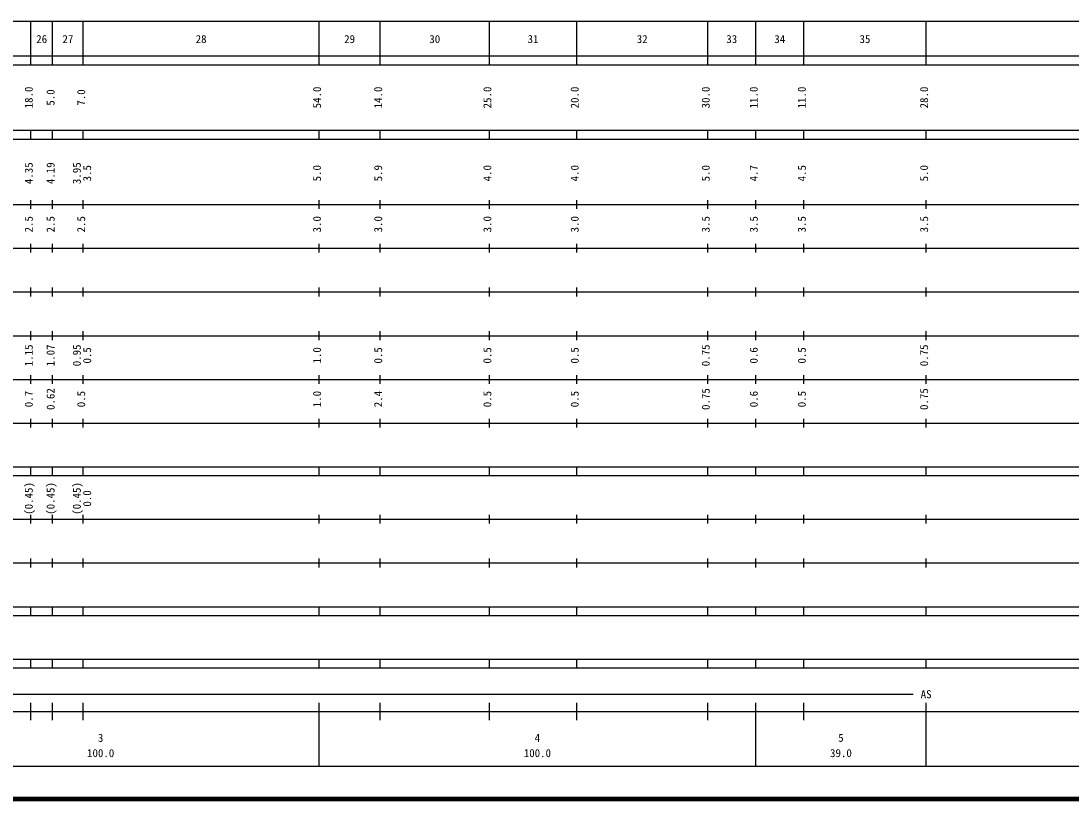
# Model space of a CAD drawing. Units: millimetres on the paper, enlarged 1000 times. Extents: x 40000 to 680000, y 20000 to 380000.
# Drawn here: x 299760 to 540175, y 20000 to 198000 of the extents above; entities that cross this region are included whole.
import ezdxf
from ezdxf.enums import TextEntityAlignment as Align

# ---------------------------------------------------------------- set-up
doc = ezdxf.new("R2010")
doc.units = ezdxf.units.MM
doc.header["$LTSCALE"] = 1000
doc.layers.add('M-TTL', color=2, linetype='Continuous', lineweight=140)
doc.layers.add('M-TTL-BAND', color=7, linetype='Continuous', lineweight=25)
doc.styles.add('ＭＳ ゴシック', font='')
doc.styles.get('ＭＳ ゴシック').set_extended_font_data('MS Gothic')

msp = doc.modelspace()

# ---------------------------------------------------------------- linework, layer by layer
at = {"layer": 'M-TTL'}
msp.add_line((40000, 20000), (680000, 20000), dxfattribs=at)
at = {"layer": 'M-TTL-BAND'}
for p, q in [((68000, 198000), (579000, 198000)), ((302000, 188000), (302000, 198000)), ((307000, 188000), (307000, 198000)), ((314000, 188000), (314000, 198000)), ((368000, 188000), (368000, 198000)), ((382000, 188000), (382000, 198000)), ((407000, 188000), (407000, 198000)), ((427000, 188000), (427000, 198000)), ((457000, 188000), (457000, 198000)), ((468000, 188000), (468000, 198000)), ((479000, 188000), (479000, 198000)), ((507000, 188000), (507000, 198000)), ((40000, 190000), (579000, 190000)), ((40000, 188000), (579000, 188000)), ((40000, 173000), (579000, 173000)), ((40000, 171000), (579000, 171000)), ((302000, 171000), (302000, 173000)), ((307000, 171000), (307000, 173000)), ((314000, 171000), (314000, 173000)), ((368000, 171000), (368000, 173000)), ((382000, 171000), (382000, 173000)), ((407000, 171000), (407000, 173000)), ((427000, 171000), (427000, 173000)), ((457000, 171000), (457000, 173000)), ((468000, 171000), (468000, 173000)), ((479000, 171000), (479000, 173000)), ((507000, 171000), (507000, 173000)), ((302000, 155000), (302000, 157000)), ((307000, 155000), (307000, 157000)), ((314000, 155000), (314000, 157000)), ((368000, 155000), (368000, 157000)), ((382000, 155000), (382000, 157000)), ((407000, 155000), (407000, 157000)), ((427000, 155000), (427000, 157000)), ((457000, 155000), (457000, 157000)), ((468000, 155000), (468000, 157000)), ((479000, 155000), (479000, 157000)), ((507000, 155000), (507000, 157000)), ((40000, 156000), (579000, 156000)), ((302000, 145000), (302000, 147000)), ((307000, 145000), (307000, 147000)), ((314000, 145000), (314000, 147000)), ((368000, 145000), (368000, 147000)), ((382000, 145000), (382000, 147000)), ((407000, 145000), (407000, 147000)), ((427000, 145000), (427000, 147000)), ((457000, 145000), (457000, 147000)), ((468000, 145000), (468000, 147000)), ((479000, 145000), (479000, 147000)), ((507000, 145000), (507000, 147000)), ((46000, 146000), (579000, 146000)), ((52000, 136000), (579000, 136000)), ((302000, 135000), (302000, 137000)), ((307000, 135000), (307000, 137000)), ((314000, 135000), (314000, 137000)), ((368000, 135000), (368000, 137000)), ((382000, 135000), (382000, 137000)), ((407000, 135000), (407000, 137000)), ((427000, 135000), (427000, 137000)), ((457000, 135000), (457000, 137000)), ((468000, 135000), (468000, 137000)), ((479000, 135000), (479000, 137000)), ((507000, 135000), (507000, 137000)), ((46000, 126000), (579000, 126000)), ((302000, 125000), (302000, 127000)), ((307000, 125000), (307000, 127000)), ((314000, 125000), (314000, 127000)), ((368000, 125000), (368000, 127000)), ((382000, 125000), (382000, 127000)), ((407000, 125000), (407000, 127000)), ((427000, 125000), (427000, 127000)), ((457000, 125000), (457000, 127000)), ((468000, 125000), (468000, 127000)), ((479000, 125000), (479000, 127000)), ((507000, 125000), (507000, 127000)), ((52000, 116000), (579000, 116000)), ((302000, 115000), (302000, 117000)), ((307000, 115000), (307000, 117000)), ((314000, 115000), (314000, 117000)), ((368000, 115000), (368000, 117000)), ((382000, 115000), (382000, 117000)), ((407000, 115000), (407000, 117000)), ((427000, 115000), (427000, 117000)), ((457000, 115000), (457000, 117000)), ((468000, 115000), (468000, 117000)), ((479000, 115000), (479000, 117000)), ((507000, 115000), (507000, 117000)), ((46000, 106000), (579000, 106000)), ((302000, 105000), (302000, 107000)), ((307000, 105000), (307000, 107000)), ((314000, 105000), (314000, 107000)), ((368000, 105000), (368000, 107000)), ((382000, 105000), (382000, 107000)), ((407000, 105000), (407000, 107000)), ((427000, 105000), (427000, 107000)), ((457000, 105000), (457000, 107000)), ((468000, 105000), (468000, 107000)), ((479000, 105000), (479000, 107000)), ((507000, 105000), (507000, 107000)), ((40000, 96000), (579000, 96000)), ((40000, 94000), (579000, 94000)), ((302000, 94000), (302000, 96000)), ((307000, 94000), (307000, 96000)), ((314000, 94000), (314000, 96000)), ((368000, 94000), (368000, 96000)), ((382000, 94000), (382000, 96000)), ((407000, 94000), (407000, 96000)), ((427000, 94000), (427000, 96000)), ((457000, 94000), (457000, 96000)), ((468000, 94000), (468000, 96000)), ((479000, 94000), (479000, 96000)), ((507000, 94000), (507000, 96000)), ((302000, 83000), (302000, 85000)), ((307000, 83000), (307000, 85000)), ((314000, 83000), (314000, 85000)), ((368000, 83000), (368000, 85000)), ((382000, 83000), (382000, 85000)), ((407000, 83000), (407000, 85000)), ((427000, 83000), (427000, 85000)), ((457000, 83000), (457000, 85000)), ((468000, 83000), (468000, 85000)), ((479000, 83000), (479000, 85000)), ((507000, 83000), (507000, 85000)), ((49000, 84000), (579000, 84000)), ((302000, 73000), (302000, 75000)), ((307000, 73000), (307000, 75000)), ((314000, 73000), (314000, 75000)), ((368000, 73000), (368000, 75000)), ((382000, 73000), (382000, 75000)), ((407000, 73000), (407000, 75000)), ((427000, 73000), (427000, 75000)), ((457000, 73000), (457000, 75000)), ((468000, 73000), (468000, 75000)), ((479000, 73000), (479000, 75000)), ((507000, 73000), (507000, 75000)), ((40000, 74000), (579000, 74000)), ((40000, 64000), (579000, 64000)), ((302000, 62000), (302000, 64000)), ((307000, 62000), (307000, 64000)), ((314000, 62000), (314000, 64000)), ((368000, 62000), (368000, 64000)), ((382000, 62000), (382000, 64000)), ((407000, 62000), (407000, 64000)), ((427000, 62000), (427000, 64000)), ((457000, 62000), (457000, 64000)), ((468000, 62000), (468000, 64000)), ((479000, 62000), (479000, 64000)), ((507000, 62000), (507000, 64000)), ((40000, 62000), (579000, 62000)), ((40000, 52000), (579000, 52000)), ((302000, 50000), (302000, 52000)), ((307000, 50000), (307000, 52000)), ((314000, 50000), (314000, 52000)), ((368000, 50000), (368000, 52000)), ((382000, 50000), (382000, 52000)), ((407000, 50000), (407000, 52000)), ((427000, 50000), (427000, 52000)), ((457000, 50000), (457000, 52000)), ((468000, 50000), (468000, 52000)), ((479000, 50000), (479000, 52000)), ((507000, 50000), (507000, 52000)), ((40000, 50000), (579000, 50000)), ((71000, 44000), (504000, 44000)), ((302000, 38000), (302000, 42000)), ((307000, 38000), (307000, 42000)), ((314000, 38000), (314000, 42000)), ((368000, 27500), (368000, 42000)), ((382000, 38000), (382000, 42000)), ((407000, 38000), (407000, 42000)), ((427000, 38000), (427000, 42000)), ((457000, 38000), (457000, 42000)), ((468000, 27500), (468000, 42000)), ((479000, 38000), (479000, 42000)), ((507000, 27500), (507000, 42000)), ((40000, 40000), (579000, 40000)), ((68000, 27500), (579000, 27500))]:
    msp.add_line(p, q, dxfattribs=at)

# ---------------------------------------------------------------- texts
at = {"layer": 'M-TTL-BAND', "style": 'ＭＳ ゴシック'}
for s, p in [('26', (304500, 192405)), ('27', (310500, 192405)), ('28', (341000, 192405)), ('29', (375000, 192405)), ('30', (394500, 192405)), ('31', (417000, 192405)), ('32', (442000, 192405)), ('33', (462500, 192405)), ('34', (473500, 192405)), ('35', (493000, 192405)), ('AS', (507000, 42500)), ('3', (318000, 32523)), ('4', (418000, 32523)), ('5', (487500, 32523)), ('100.0', (318000, 29033)), ('100.0', (418000, 29033)), ('39.0', (487500, 29033))]:
    msp.add_text(s, height=1833, dxfattribs=at).set_placement(p, align=Align.BOTTOM_CENTER)
for s, p in [('18.0', (303000, 180500)), ('54.0', (369000, 180500)), ('14.0', (383000, 180500)), ('25.0', (408000, 180500)), ('20.0', (428000, 180500)), ('30.0', (458000, 180500)), ('11.0', (469000, 180500)), ('11.0', (480000, 180500)), ('28.0', (508000, 180500)), ('5.0', (308000, 180500)), ('7.0', (315000, 180500)), ('4.35', (303000, 163174)), ('4.19', (308000, 163174)), ('3.95', (314000, 163174)), ('3.5', (316370, 163174)), ('5.0', (369000, 163174)), ('5.9', (383000, 163174)), ('4.0', (408000, 163174)), ('4.0', (428000, 163174)), ('5.0', (458000, 163174)), ('4.7', (469000, 163174)), ('4.5', (480000, 163174)), ('5.0', (508000, 163174)), ('2.5', (303000, 151500)), ('2.5', (308000, 151500)), ('2.5', (315000, 151500)), ('3.0', (369000, 151500)), ('3.0', (383000, 151500)), ('3.0', (408000, 151500)), ('3.0', (428000, 151500)), ('3.5', (458000, 151500)), ('3.5', (469000, 151500)), ('3.5', (480000, 151500)), ('3.5', (508000, 151500)), ('1.15', (303000, 121500)), ('1.07', (308000, 121500)), ('0.95', (314000, 121500)), ('0.5', (316370, 121500)), ('1.0', (369000, 121500)), ('0.5', (383000, 121500)), ('0.5', (408000, 121500)), ('0.5', (428000, 121500)), ('0.75', (458000, 121500)), ('0.6', (469000, 121500)), ('0.5', (480000, 121500)), ('0.75', (508000, 121500)), ('0.7', (303000, 111500)), ('0.62', (308000, 111500)), ('0.5', (315000, 111500)), ('1.0', (369000, 111500)), ('2.4', (383000, 111500)), ('0.5', (408000, 111500)), ('0.5', (428000, 111500)), ('0.75', (458000, 111500)), ('0.6', (469000, 111500)), ('0.5', (480000, 111500)), ('0.75', (508000, 111500)), ('(0.45)', (303000, 88764)), ('(0.45)', (308000, 88764)), ('(0.45)', (314000, 88764)), ('0.0', (316370, 88764))]:
    msp.add_text(s, height=1833, rotation=90, dxfattribs=at).set_placement(p, align=Align.BOTTOM_CENTER)

doc.saveas('drawing.dxf')
